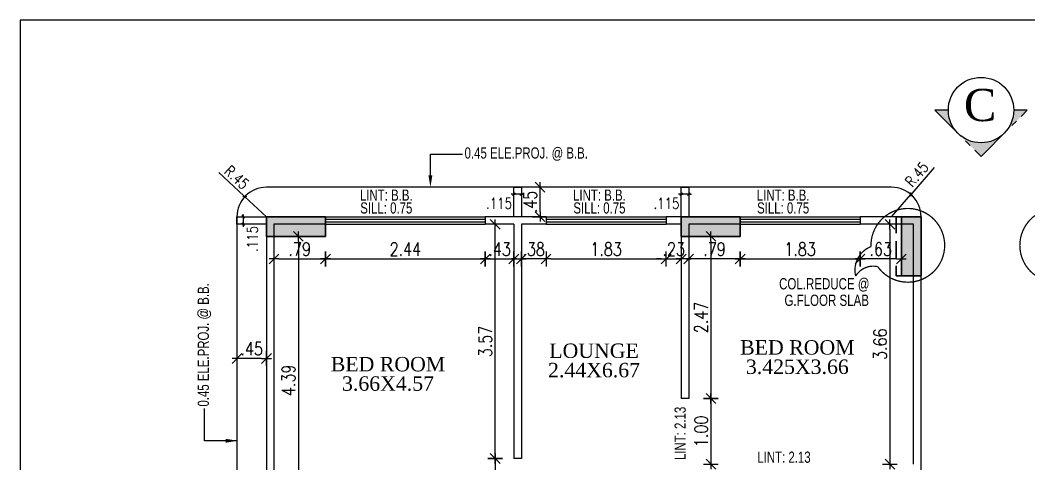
# Model space of a CAD drawing. Header units: inches. Extents: x 14331 to 14549, y 2557 to 2714.
# Drawn here: x 14455.51 to 14470.9, y 2607.17 to 2613.93 of the extents above; entities that cross this region are included whole.
import ezdxf
from ezdxf.enums import TextEntityAlignment as Align

# ---------------------------------------------------------------- set-up
doc = ezdxf.new("R2010")
doc.units = ezdxf.units.IN
doc.header["$LTSCALE"] = 0.25
doc.header["$MEASUREMENT"] = 0
doc.header["$PDMODE"] = 35
for name, pattern in [('CENTER2', [1.125, 0.75, -0.125, 0.125, -0.125]), ('DASHEDX2', [1.5, 1, -0.5]), ('HIDDEN', [0.375, 0.25, -0.125])]:
    doc.linetypes.add(name, pattern=pattern)
for name, color, linetype in [('dimension', 7, 'Continuous'), ('edge back', 34, 'Continuous'), ('edges', 1, 'Continuous'), ('proj-internal', 1, 'DASHEDX2'), ('SECLINE', 7, 'HIDDEN'), ('text-large', 7, 'Continuous'), ('wall', 7, 'Continuous'), ('walls', 7, 'Continuous'), ('windows', 96, 'Continuous'), ('WORK TEX', 6, 'Continuous'), ('WORKING DIM', 7, 'Continuous')]:
    doc.layers.add(name, color=color, linetype=linetype)
doc.layers.add('P-COL', color=7, linetype='Continuous', lineweight=30)
doc.layers.add('P-COLHAT', color=8, linetype='Continuous', lineweight=25)
doc.styles.add('ARIAL', font='TIMES_0.TTF')
doc.styles.add('ARL', font='swisscl_0.ttf')
doc.styles.add('romans', font='romans.shx', dxfattribs={"width": 0.8})
doc.dimstyles.new('121', dxfattribs={"dimscale": 0.1, "dimtxt": 1.65, "dimasz": 0.2, "dimexe": 0.03125, "dimexo": 0.25, "dimgap": 0.5, "dimtad": 1, "dimzin": 4, "dimdsep": 46, "dimtxsty": 'romans', "dimblk1": 'MINITICK', "dimblk2": 'MINITICK', "dimsah": 1, "dimcen": 1, "dimse1": 1, "dimse2": 1, "dimclrd": 252, "dimclre": 256, "dimclrt": 7, "dimadec": 3, "dimazin": 0, "dimtfac": 0.8, "dimtix": 1, "dimtmove": 2, "dimatfit": 3, "dimfxl": 0, "dimtolj": 1, "dimtzin": 3, "dimarcsym": 0})
doc.dimstyles.new('DFSGSG', dxfattribs={"dimtxt": 0.23, "dimasz": 0.18, "dimexe": 0.18, "dimexo": 0.0625, "dimgap": 0.09, "dimtad": 1, "dimzin": 0, "dimdsep": 46, "dimtxsty": 'ARIAL', "dimcen": 0.09, "dimse1": 1, "dimse2": 1, "dimaunit": 1, "dimadec": 0, "dimazin": 0, "dimtfac": 1, "dimtix": 1, "dimtofl": 0, "dimtmove": 0, "dimatfit": 3, "dimfxl": 0, "dimtolj": 1, "dimtzin": 0, "dimarcsym": 0})
doc.dimstyles.new('minitick-100', dxfattribs={"dimscale": 0.1, "dimtxt": 2, "dimasz": 0.75, "dimexe": 0.03125, "dimexo": 0.25, "dimgap": 0.5, "dimtad": 1, "dimzin": 4, "dimdsep": 46, "dimtxsty": 'romans', "dimblk1": 'MINITICK', "dimblk2": 'MINITICK', "dimsah": 1, "dimcen": 1, "dimse1": 1, "dimse2": 1, "dimclrd": 252, "dimclre": 256, "dimclrt": 256, "dimadec": 3, "dimazin": 0, "dimtfac": 0.8, "dimtix": 1, "dimtmove": 2, "dimatfit": 3, "dimfxl": 0, "dimtolj": 1, "dimtzin": 3, "dimarcsym": 0})

# ---------------------------------------------------------------- blocks, each defined once
blk = doc.blocks.new('BLC-A')
at = {"layer": 'P-COLHAT', "lineweight": 30}
for points in [[(-6.244, 21.913), (-6.244, 21.613), (-7.144, 21.613), (-7.144, 21.913)], [(0.083, 21.913), (0.083, 21.613), (-0.817, 21.613), (-0.817, 21.913)], [(2.541, 21.913), (2.841, 21.913), (2.841, 21.013), (2.541, 21.013)]]:
    blk.add_hatch(color=256, dxfattribs=at).paths.add_polyline_path(points)
at = {"layer": 'P-COL'}
for points in [[(-6.244, 21.913), (-6.244, 21.613), (-7.144, 21.613), (-7.144, 21.913)], [(0.083, 21.913), (0.083, 21.613), (-0.817, 21.613), (-0.817, 21.913)], [(2.541, 21.913), (2.841, 21.913), (2.841, 21.013), (2.541, 21.013)]]:
    blk.add_lwpolyline(points, close=True, dxfattribs=at)
blk = doc.blocks.new('MINITICK')
at = {"color": 7}
for p, q in [((1, 1), (-1, -1)), ((-1, 0), (1, 0)), ((0, -1.5), (0, 1.5))]:
    blk.add_line(p, q, dxfattribs=at)
blk = doc.blocks.new('*D396')
at = {"layer": 'Defpoints', "color": 0, "ltscale": 10, "transparency": 16777216}
for p in [(14460.17, 2610.821), (14459.385, 2610.592), (14460.17, 2610.292)]:
    blk.add_point(p, dxfattribs=at)
at = {"layer": 'dimension', "color": 252, "lineweight": -2, "ltscale": 10, "transparency": 16777216}
blk.add_line((14459.46, 2610.292), (14460.095, 2610.292), dxfattribs=at)
at = {"layer": 'dimension', "color": 252, "lineweight": -2, "ltscale": 10, "transparency": 16777216, "xscale": 0.07500000000000001, "yscale": 0.07500000000000001, "zscale": 0.07500000000000001, "rotation": 180}
blk.add_blockref('MINITICK', (14459.385, 2610.292), dxfattribs=at)
at = {"layer": 'dimension', "color": 252, "lineweight": -2, "ltscale": 10, "transparency": 16777216, "xscale": 0.07500000000000001, "yscale": 0.07500000000000001, "zscale": 0.07500000000000001}
blk.add_blockref('MINITICK', (14460.17, 2610.292), dxfattribs=at)
at = {"layer": 'dimension', "ltscale": 10, "transparency": 16777216, "insert": (14459.777, 2610.442), "char_height": 0.2, "attachment_point": 5, "style": 'romans'}
blk.add_mtext('\\A1;.79', dxfattribs=at)
blk = doc.blocks.new('*D397')
at = {"layer": 'Defpoints', "color": 0, "ltscale": 10, "transparency": 16777216}
for p in [(14460.17, 2610.821), (14462.608, 2610.821), (14462.608, 2610.292)]:
    blk.add_point(p, dxfattribs=at)
at = {"layer": 'dimension', "color": 252, "lineweight": -2, "ltscale": 10, "transparency": 16777216}
blk.add_line((14460.245, 2610.292), (14462.533, 2610.292), dxfattribs=at)
at = {"layer": 'dimension', "color": 252, "lineweight": -2, "ltscale": 10, "transparency": 16777216, "xscale": 0.07500000000000001, "yscale": 0.07500000000000001, "zscale": 0.07500000000000001, "rotation": 180}
blk.add_blockref('MINITICK', (14460.17, 2610.292), dxfattribs=at)
at = {"layer": 'dimension', "color": 252, "lineweight": -2, "ltscale": 10, "transparency": 16777216, "xscale": 0.07500000000000001, "yscale": 0.07500000000000001, "zscale": 0.07500000000000001}
blk.add_blockref('MINITICK', (14462.608, 2610.292), dxfattribs=at)
at = {"layer": 'dimension', "ltscale": 10, "transparency": 16777216, "insert": (14461.389, 2610.442), "char_height": 0.2, "attachment_point": 5, "style": 'romans'}
blk.add_mtext('\\A1;2.44', dxfattribs=at)
blk = doc.blocks.new('*D398')
at = {"layer": 'Defpoints', "color": 0, "ltscale": 10, "transparency": 16777216}
for p in [(14462.608, 2610.821), (14463.043, 2610.821), (14463.043, 2610.292)]:
    blk.add_point(p, dxfattribs=at)
at = {"layer": 'dimension', "color": 252, "lineweight": -2, "ltscale": 10, "transparency": 16777216}
blk.add_line((14462.683, 2610.292), (14462.968, 2610.292), dxfattribs=at)
at = {"layer": 'dimension', "color": 252, "lineweight": -2, "ltscale": 10, "transparency": 16777216, "xscale": 0.07500000000000001, "yscale": 0.07500000000000001, "zscale": 0.07500000000000001, "rotation": 180}
blk.add_blockref('MINITICK', (14462.608, 2610.292), dxfattribs=at)
at = {"layer": 'dimension', "color": 252, "lineweight": -2, "ltscale": 10, "transparency": 16777216, "xscale": 0.07500000000000001, "yscale": 0.07500000000000001, "zscale": 0.07500000000000001}
blk.add_blockref('MINITICK', (14463.043, 2610.292), dxfattribs=at)
at = {"layer": 'dimension', "ltscale": 10, "transparency": 16777216, "insert": (14462.826, 2610.442), "char_height": 0.2, "attachment_point": 5, "style": 'romans'}
blk.add_mtext('\\A1;.43', dxfattribs=at)
blk = doc.blocks.new('*D399')
at = {"layer": 'Defpoints', "color": 0, "ltscale": 10, "transparency": 16777216}
for p in [(14459.385, 2610.636), (14459.658, 2606.248), (14459.757, 2606.248)]:
    blk.add_point(p, dxfattribs=at)
at = {"layer": 'dimension', "color": 252, "lineweight": -2, "ltscale": 10, "transparency": 16777216}
blk.add_line((14459.757, 2610.561), (14459.757, 2606.323), dxfattribs=at)
at = {"layer": 'dimension', "color": 252, "lineweight": -2, "ltscale": 10, "transparency": 16777216, "xscale": 0.07500000000000001, "yscale": 0.07500000000000001, "zscale": 0.07500000000000001}
for p, rotation in [((14459.757, 2610.636), 90), ((14459.757, 2606.248), 270)]:
    blk.add_blockref('MINITICK', p, dxfattribs=dict(at, rotation=rotation))
at = {"layer": 'dimension', "ltscale": 10, "transparency": 16777216, "insert": (14459.607, 2608.442), "char_height": 0.2, "attachment_point": 5, "rotation": 90, "style": 'romans'}
blk.add_mtext('\\A1;4.39', dxfattribs=at)
blk = doc.blocks.new('*D400')
at = {"layer": 'Defpoints', "color": 0, "ltscale": 10, "transparency": 16777216}
for p in [(14462.759, 2610.821), (14463.043, 2610.821), (14463.043, 2607.249)]:
    blk.add_point(p, dxfattribs=at)
at = {"layer": 'dimension', "color": 252, "lineweight": -2, "ltscale": 10, "transparency": 16777216}
blk.add_line((14462.759, 2607.324), (14462.759, 2610.746), dxfattribs=at)
at = {"layer": 'dimension', "color": 252, "lineweight": -2, "ltscale": 10, "transparency": 16777216, "xscale": 0.07500000000000001, "yscale": 0.07500000000000001, "zscale": 0.07500000000000001}
for p, rotation in [((14462.759, 2610.821), 90), ((14462.759, 2607.249), 270)]:
    blk.add_blockref('MINITICK', p, dxfattribs=dict(at, rotation=rotation))
at = {"layer": 'dimension', "ltscale": 10, "transparency": 16777216, "insert": (14462.609, 2609.035), "char_height": 0.2, "attachment_point": 5, "rotation": 90, "style": 'romans'}
blk.add_mtext('\\A1;3.57', dxfattribs=at)
blk = doc.blocks.new('*D401')
at = {"layer": 'Defpoints', "color": 0, "ltscale": 10, "transparency": 16777216}
for p in [(14463.043, 2607.249), (14462.759, 2606.248), (14463.043, 2606.248)]:
    blk.add_point(p, dxfattribs=at)
at = {"layer": 'dimension', "color": 252, "lineweight": -2, "ltscale": 10, "transparency": 16777216}
blk.add_line((14462.759, 2607.174), (14462.759, 2606.323), dxfattribs=at)
at = {"layer": 'dimension', "color": 252, "lineweight": -2, "ltscale": 10, "transparency": 16777216, "xscale": 0.07500000000000001, "yscale": 0.07500000000000001, "zscale": 0.07500000000000001}
for p, rotation in [((14462.759, 2607.249), 90), ((14462.759, 2606.248), 270)]:
    blk.add_blockref('MINITICK', p, dxfattribs=dict(at, rotation=rotation))
at = {"layer": 'dimension', "ltscale": 10, "transparency": 16777216, "insert": (14462.609, 2606.749), "char_height": 0.2, "attachment_point": 5, "rotation": 90, "style": 'romans'}
blk.add_mtext('\\A1;1.00', dxfattribs=at)
blk = doc.blocks.new('*D422')
at = {"layer": 'Defpoints', "color": 0, "ltscale": 10, "transparency": 16777216}
for p in [(14463.158, 2610.821), (14463.535, 2610.821), (14463.158, 2610.292)]:
    blk.add_point(p, dxfattribs=at)
at = {"layer": 'dimension', "color": 252, "lineweight": -2, "ltscale": 10, "transparency": 16777216}
for p, q in [((14463.083, 2610.292), (14463.008, 2610.292)), ((14463.535, 2610.292), (14463.158, 2610.292)), ((14463.61, 2610.292), (14463.685, 2610.292))]:
    blk.add_line(p, q, dxfattribs=at)
at = {"layer": 'dimension', "color": 252, "lineweight": -2, "ltscale": 10, "transparency": 16777216, "xscale": 0.07500000000000001, "yscale": 0.07500000000000001, "zscale": 0.07500000000000001}
blk.add_blockref('MINITICK', (14463.158, 2610.292), dxfattribs=at)
at = {"layer": 'dimension', "color": 252, "lineweight": -2, "ltscale": 10, "transparency": 16777216, "xscale": 0.07500000000000001, "yscale": 0.07500000000000001, "zscale": 0.07500000000000001, "rotation": 180}
blk.add_blockref('MINITICK', (14463.535, 2610.292), dxfattribs=at)
at = {"layer": 'dimension', "ltscale": 10, "transparency": 16777216, "insert": (14463.346, 2610.442), "char_height": 0.2, "attachment_point": 5, "style": 'romans'}
blk.add_mtext('\\A1;.38', dxfattribs=at)
blk = doc.blocks.new('*D423')
at = {"layer": 'Defpoints', "color": 0, "ltscale": 10, "transparency": 16777216}
for p in [(14463.535, 2610.86), (14465.367, 2610.86), (14465.367, 2610.292)]:
    blk.add_point(p, dxfattribs=at)
at = {"layer": 'dimension', "color": 252, "lineweight": -2, "ltscale": 10, "transparency": 16777216}
blk.add_line((14463.61, 2610.292), (14465.292, 2610.292), dxfattribs=at)
at = {"layer": 'dimension', "color": 252, "lineweight": -2, "ltscale": 10, "transparency": 16777216, "xscale": 0.07500000000000001, "yscale": 0.07500000000000001, "zscale": 0.07500000000000001, "rotation": 180}
blk.add_blockref('MINITICK', (14463.535, 2610.292), dxfattribs=at)
at = {"layer": 'dimension', "color": 252, "lineweight": -2, "ltscale": 10, "transparency": 16777216, "xscale": 0.07500000000000001, "yscale": 0.07500000000000001, "zscale": 0.07500000000000001}
blk.add_blockref('MINITICK', (14465.367, 2610.292), dxfattribs=at)
at = {"layer": 'dimension', "ltscale": 10, "transparency": 16777216, "insert": (14464.451, 2610.442), "char_height": 0.2, "attachment_point": 5, "style": 'romans'}
blk.add_mtext('\\A1;1.83', dxfattribs=at)
blk = doc.blocks.new('*D424')
at = {"layer": 'Defpoints', "color": 0, "ltscale": 10, "transparency": 16777216}
for p in [(14465.367, 2610.821), (14465.597, 2610.821), (14465.597, 2610.292)]:
    blk.add_point(p, dxfattribs=at)
at = {"layer": 'dimension', "color": 252, "lineweight": -2, "ltscale": 10, "transparency": 16777216}
for p, q in [((14465.292, 2610.292), (14465.217, 2610.292)), ((14465.367, 2610.292), (14465.597, 2610.292)), ((14465.672, 2610.292), (14465.747, 2610.292))]:
    blk.add_line(p, q, dxfattribs=at)
at = {"layer": 'dimension', "color": 252, "lineweight": -2, "ltscale": 10, "transparency": 16777216, "xscale": 0.07500000000000001, "yscale": 0.07500000000000001, "zscale": 0.07500000000000001}
blk.add_blockref('MINITICK', (14465.367, 2610.292), dxfattribs=at)
at = {"layer": 'dimension', "color": 252, "lineweight": -2, "ltscale": 10, "transparency": 16777216, "xscale": 0.07500000000000001, "yscale": 0.07500000000000001, "zscale": 0.07500000000000001, "rotation": 180}
blk.add_blockref('MINITICK', (14465.597, 2610.292), dxfattribs=at)
at = {"layer": 'dimension', "ltscale": 10, "transparency": 16777216, "insert": (14465.482, 2610.442), "char_height": 0.2, "attachment_point": 5, "style": 'romans'}
blk.add_mtext('\\A1;.23', dxfattribs=at)
blk = doc.blocks.new('*D450')
at = {"layer": 'Defpoints', "color": 0, "ltscale": 10, "transparency": 16777216}
for p in [(14465.711, 2610.636), (14466.497, 2610.636), (14465.711, 2610.292)]:
    blk.add_point(p, dxfattribs=at)
at = {"layer": 'dimension', "color": 252, "lineweight": -2, "ltscale": 10, "transparency": 16777216}
blk.add_line((14466.422, 2610.292), (14465.786, 2610.292), dxfattribs=at)
at = {"layer": 'dimension', "color": 252, "lineweight": -2, "ltscale": 10, "transparency": 16777216, "xscale": 0.07500000000000001, "yscale": 0.07500000000000001, "zscale": 0.07500000000000001, "rotation": 180}
blk.add_blockref('MINITICK', (14465.711, 2610.292), dxfattribs=at)
at = {"layer": 'dimension', "color": 252, "lineweight": -2, "ltscale": 10, "transparency": 16777216, "xscale": 0.07500000000000001, "yscale": 0.07500000000000001, "zscale": 0.07500000000000001}
blk.add_blockref('MINITICK', (14466.497, 2610.292), dxfattribs=at)
at = {"layer": 'dimension', "ltscale": 10, "transparency": 16777216, "insert": (14466.104, 2610.442), "char_height": 0.2, "attachment_point": 5, "style": 'romans'}
blk.add_mtext('\\A1;.79', dxfattribs=at)
blk = doc.blocks.new('*D451')
at = {"layer": 'Defpoints', "color": 0, "ltscale": 10, "transparency": 16777216}
for p in [(14466.497, 2610.821), (14468.324, 2610.821), (14468.324, 2610.292)]:
    blk.add_point(p, dxfattribs=at)
at = {"layer": 'dimension', "color": 252, "lineweight": -2, "ltscale": 10, "transparency": 16777216}
blk.add_line((14466.572, 2610.292), (14468.249, 2610.292), dxfattribs=at)
at = {"layer": 'dimension', "color": 252, "lineweight": -2, "ltscale": 10, "transparency": 16777216, "xscale": 0.07500000000000001, "yscale": 0.07500000000000001, "zscale": 0.07500000000000001, "rotation": 180}
blk.add_blockref('MINITICK', (14466.497, 2610.292), dxfattribs=at)
at = {"layer": 'dimension', "color": 252, "lineweight": -2, "ltscale": 10, "transparency": 16777216, "xscale": 0.07500000000000001, "yscale": 0.07500000000000001, "zscale": 0.07500000000000001}
blk.add_blockref('MINITICK', (14468.324, 2610.292), dxfattribs=at)
at = {"layer": 'dimension', "ltscale": 10, "transparency": 16777216, "insert": (14467.41, 2610.442), "char_height": 0.2, "attachment_point": 5, "style": 'romans'}
blk.add_mtext('\\A1;1.83', dxfattribs=at)
blk = doc.blocks.new('*D452')
at = {"layer": 'Defpoints', "color": 0, "ltscale": 10, "transparency": 16777216}
for p in [(14468.324, 2610.821), (14468.955, 2610.821), (14468.324, 2610.292)]:
    blk.add_point(p, dxfattribs=at)
at = {"layer": 'dimension', "color": 252, "lineweight": -2, "ltscale": 10, "transparency": 16777216}
blk.add_line((14468.88, 2610.292), (14468.399, 2610.292), dxfattribs=at)
at = {"layer": 'dimension', "color": 252, "lineweight": -2, "ltscale": 10, "transparency": 16777216, "xscale": 0.07500000000000001, "yscale": 0.07500000000000001, "zscale": 0.07500000000000001, "rotation": 180}
blk.add_blockref('MINITICK', (14468.324, 2610.292), dxfattribs=at)
at = {"layer": 'dimension', "color": 252, "lineweight": -2, "ltscale": 10, "transparency": 16777216, "xscale": 0.07500000000000001, "yscale": 0.07500000000000001, "zscale": 0.07500000000000001}
blk.add_blockref('MINITICK', (14468.955, 2610.292), dxfattribs=at)
at = {"layer": 'dimension', "ltscale": 10, "transparency": 16777216, "insert": (14468.64, 2610.442), "char_height": 0.2, "attachment_point": 5, "style": 'romans'}
blk.add_mtext('\\A1;.63', dxfattribs=at)
blk = doc.blocks.new('*D453')
at = {"layer": 'Defpoints', "color": 0, "ltscale": 10, "transparency": 16777216}
for p in [(14465.711, 2610.636), (14465.711, 2608.164), (14466.05, 2608.164)]:
    blk.add_point(p, dxfattribs=at)
at = {"layer": 'dimension', "color": 252, "lineweight": -2, "ltscale": 10, "transparency": 16777216}
blk.add_line((14466.05, 2610.561), (14466.05, 2608.239), dxfattribs=at)
at = {"layer": 'dimension', "color": 252, "lineweight": -2, "ltscale": 10, "transparency": 16777216, "xscale": 0.07500000000000001, "yscale": 0.07500000000000001, "zscale": 0.07500000000000001}
for p, rotation in [((14466.05, 2610.636), 90), ((14466.05, 2608.164), 270)]:
    blk.add_blockref('MINITICK', p, dxfattribs=dict(at, rotation=rotation))
at = {"layer": 'dimension', "ltscale": 10, "transparency": 16777216, "insert": (14465.9, 2609.4), "char_height": 0.2, "attachment_point": 5, "rotation": 90, "style": 'romans'}
blk.add_mtext('\\A1;2.47', dxfattribs=at)
blk = doc.blocks.new('*D454')
at = {"layer": 'Defpoints', "color": 0, "ltscale": 10, "transparency": 16777216}
for p in [(14465.711, 2608.164), (14465.711, 2607.163), (14466.05, 2607.163)]:
    blk.add_point(p, dxfattribs=at)
at = {"layer": 'dimension', "color": 252, "lineweight": -2, "ltscale": 10, "transparency": 16777216}
blk.add_line((14466.05, 2608.089), (14466.05, 2607.238), dxfattribs=at)
at = {"layer": 'dimension', "color": 252, "lineweight": -2, "ltscale": 10, "transparency": 16777216, "xscale": 0.07500000000000001, "yscale": 0.07500000000000001, "zscale": 0.07500000000000001}
for p, rotation in [((14466.05, 2608.164), 90), ((14466.05, 2607.163), 270)]:
    blk.add_blockref('MINITICK', p, dxfattribs=dict(at, rotation=rotation))
at = {"layer": 'dimension', "ltscale": 10, "transparency": 16777216, "insert": (14465.9, 2607.663), "char_height": 0.2, "attachment_point": 5, "rotation": 90, "style": 'romans'}
blk.add_mtext('\\A1;1.00', dxfattribs=at)
blk = doc.blocks.new('*D455')
at = {"layer": 'Defpoints', "color": 0, "ltscale": 10, "transparency": 16777216}
for p in [(14468.733, 2610.821), (14468.733, 2607.163), (14468.78, 2607.163)]:
    blk.add_point(p, dxfattribs=at)
at = {"layer": 'dimension', "color": 252, "lineweight": -2, "ltscale": 10, "transparency": 16777216}
blk.add_line((14468.78, 2610.746), (14468.78, 2607.238), dxfattribs=at)
at = {"layer": 'dimension', "color": 252, "lineweight": -2, "ltscale": 10, "transparency": 16777216, "xscale": 0.07500000000000001, "yscale": 0.07500000000000001, "zscale": 0.07500000000000001}
for p, rotation in [((14468.78, 2610.821), 90), ((14468.78, 2607.163), 270)]:
    blk.add_blockref('MINITICK', p, dxfattribs=dict(at, rotation=rotation))
at = {"layer": 'dimension', "ltscale": 10, "transparency": 16777216, "insert": (14468.63, 2608.992), "char_height": 0.2, "attachment_point": 5, "rotation": 90, "style": 'romans'}
blk.add_mtext('\\A1;3.66', dxfattribs=at)
blk = doc.blocks.new('*D652')
at = {"layer": 'Defpoints', "color": 0, "ltscale": 10, "transparency": 16777216}
for p in [(14458.82, 2608.774), (14458.82, 2608.236), (14459.27, 2608.236)]:
    blk.add_point(p, dxfattribs=at)
at = {"layer": 'dimension', "color": 252, "lineweight": -2, "ltscale": 10, "transparency": 16777216}
blk.add_line((14459.195, 2608.774), (14458.895, 2608.774), dxfattribs=at)
at = {"layer": 'dimension', "color": 252, "lineweight": -2, "ltscale": 10, "transparency": 16777216, "xscale": 0.07500000000000001, "yscale": 0.07500000000000001, "zscale": 0.07500000000000001, "rotation": 180}
blk.add_blockref('MINITICK', (14458.82, 2608.774), dxfattribs=at)
at = {"layer": 'dimension', "color": 252, "lineweight": -2, "ltscale": 10, "transparency": 16777216, "xscale": 0.07500000000000001, "yscale": 0.07500000000000001, "zscale": 0.07500000000000001}
blk.add_blockref('MINITICK', (14459.27, 2608.774), dxfattribs=at)
at = {"layer": 'dimension', "ltscale": 10, "transparency": 16777216, "insert": (14459.045, 2608.924), "char_height": 0.2, "attachment_point": 5, "style": 'romans'}
blk.add_mtext('\\A1;.45', dxfattribs=at)
blk = doc.blocks.new('*D653')
at = {"layer": 'Defpoints', "color": 0, "ltscale": 10, "transparency": 16777216}
for p in [(14463.158, 2611.386), (14463.443, 2611.386), (14463.158, 2610.936)]:
    blk.add_point(p, dxfattribs=at)
at = {"layer": 'dimension', "color": 252, "lineweight": -2, "ltscale": 10, "transparency": 16777216}
blk.add_line((14463.443, 2611.011), (14463.443, 2611.311), dxfattribs=at)
at = {"layer": 'dimension', "color": 252, "lineweight": -2, "ltscale": 10, "transparency": 16777216, "xscale": 0.07500000000000001, "yscale": 0.07500000000000001, "zscale": 0.07500000000000001}
for p, rotation in [((14463.443, 2611.386), 90), ((14463.443, 2610.936), 270)]:
    blk.add_blockref('MINITICK', p, dxfattribs=dict(at, rotation=rotation))
at = {"layer": 'dimension', "ltscale": 10, "transparency": 16777216, "insert": (14463.293, 2611.161), "char_height": 0.2, "attachment_point": 5, "rotation": 90, "style": 'romans'}
blk.add_mtext('\\A1;.45', dxfattribs=at)
blk = doc.blocks.new('*D380')
at = {"layer": 'Defpoints', "color": 0, "transparency": 16777216}
for p in [(14458.893, 2610.936), (14458.893, 2610.821), (14458.916, 2610.821)]:
    blk.add_point(p, dxfattribs=at)
at = {"layer": 'WORKING DIM', "color": 252, "lineweight": -2, "transparency": 16777216}
for p, q in [((14458.916, 2610.956), (14458.916, 2610.976)), ((14458.916, 2610.936), (14458.916, 2610.821)), ((14458.916, 2610.801), (14458.916, 2610.781))]:
    blk.add_line(p, q, dxfattribs=at)
at = {"layer": 'WORKING DIM', "color": 252, "lineweight": -2, "transparency": 16777216, "xscale": 0.02, "yscale": 0.02, "zscale": 0.02}
for p, rotation in [((14458.916, 2610.936), 270), ((14458.916, 2610.821), 90)]:
    blk.add_blockref('MINITICK', p, dxfattribs=dict(at, rotation=rotation))
at = {"layer": 'WORKING DIM', "color": 7, "transparency": 16777216, "insert": (14459.056, 2610.596), "char_height": 0.165, "attachment_point": 5, "rotation": 90, "style": 'romans'}
blk.add_mtext('\\A1;.115', dxfattribs=at)
blk = doc.blocks.new('*D381')
at = {"layer": 'Defpoints', "color": 0, "transparency": 16777216}
for p in [(14463.043, 2611.304), (14463.043, 2611.28), (14463.158, 2611.304)]:
    blk.add_point(p, dxfattribs=at)
at = {"layer": 'WORKING DIM', "color": 252, "lineweight": -2, "transparency": 16777216}
for p, q in [((14463.023, 2611.28), (14463.003, 2611.28)), ((14463.158, 2611.28), (14463.043, 2611.28)), ((14463.178, 2611.28), (14463.198, 2611.28))]:
    blk.add_line(p, q, dxfattribs=at)
at = {"layer": 'WORKING DIM', "color": 252, "lineweight": -2, "transparency": 16777216, "xscale": 0.02, "yscale": 0.02, "zscale": 0.02}
blk.add_blockref('MINITICK', (14463.043, 2611.28), dxfattribs=at)
at = {"layer": 'WORKING DIM', "color": 252, "lineweight": -2, "transparency": 16777216, "xscale": 0.02, "yscale": 0.02, "zscale": 0.02, "rotation": 180}
blk.add_blockref('MINITICK', (14463.158, 2611.28), dxfattribs=at)
at = {"layer": 'WORKING DIM', "color": 7, "transparency": 16777216, "insert": (14462.818, 2611.14), "char_height": 0.165, "attachment_point": 5, "style": 'romans'}
blk.add_mtext('\\A1;.115', dxfattribs=at)
blk = doc.blocks.new('*D382')
at = {"layer": 'Defpoints', "color": 0, "transparency": 16777216}
for p in [(14465.597, 2611.304), (14465.597, 2611.28), (14465.711, 2611.304)]:
    blk.add_point(p, dxfattribs=at)
at = {"layer": 'WORKING DIM', "color": 252, "lineweight": -2, "transparency": 16777216}
for p, q in [((14465.577, 2611.28), (14465.557, 2611.28)), ((14465.711, 2611.28), (14465.597, 2611.28)), ((14465.731, 2611.28), (14465.751, 2611.28))]:
    blk.add_line(p, q, dxfattribs=at)
at = {"layer": 'WORKING DIM', "color": 252, "lineweight": -2, "transparency": 16777216, "xscale": 0.02, "yscale": 0.02, "zscale": 0.02}
blk.add_blockref('MINITICK', (14465.597, 2611.28), dxfattribs=at)
at = {"layer": 'WORKING DIM', "color": 252, "lineweight": -2, "transparency": 16777216, "xscale": 0.02, "yscale": 0.02, "zscale": 0.02, "rotation": 180}
blk.add_blockref('MINITICK', (14465.711, 2611.28), dxfattribs=at)
at = {"layer": 'WORKING DIM', "color": 7, "transparency": 16777216, "insert": (14465.372, 2611.14), "char_height": 0.165, "attachment_point": 5, "style": 'romans'}
blk.add_mtext('\\A1;.115', dxfattribs=at)
blk = doc.blocks.new('*D391')
at = {"layer": 'Defpoints', "color": 0, "transparency": 16777216}
for p in [(14458.94, 2611.241), (14459.27, 2610.936)]:
    blk.add_point(p, dxfattribs=at)
at = {"layer": 'WORKING DIM', "color": 252, "lineweight": -2, "transparency": 16777216}
for p, q in [((14458.542, 2611.61), (14458.925, 2611.255)), ((14459.27, 2610.936), (14458.94, 2611.241))]:
    blk.add_line(p, q, dxfattribs=at)
at = {"layer": 'WORKING DIM', "color": 252, "lineweight": -2, "transparency": 16777216, "xscale": 0.02, "yscale": 0.02, "zscale": 0.02, "rotation": 317.2282276295621}
blk.add_blockref('MINITICK', (14458.94, 2611.241), dxfattribs=at)
at = {"layer": 'WORKING DIM', "color": 7, "transparency": 16777216, "insert": (14458.816, 2611.536), "char_height": 0.165, "attachment_point": 5, "rotation": 317.2282, "style": 'romans'}
blk.add_mtext('\\A1;R.45', dxfattribs=at)
blk = doc.blocks.new('*D392')
at = {"layer": 'Defpoints', "color": 0, "transparency": 16777216}
for p in [(14469.1, 2611.276), (14468.805, 2610.936)]:
    blk.add_point(p, dxfattribs=at)
at = {"layer": 'WORKING DIM', "color": 252, "lineweight": -2, "transparency": 16777216}
for p, q in [((14469.455, 2611.685), (14469.113, 2611.291)), ((14468.805, 2610.936), (14469.1, 2611.276))]:
    blk.add_line(p, q, dxfattribs=at)
at = {"layer": 'WORKING DIM', "color": 252, "lineweight": -2, "transparency": 16777216, "xscale": 0.02, "yscale": 0.02, "zscale": 0.02, "rotation": 229.0755117028225}
blk.add_blockref('MINITICK', (14469.1, 2611.276), dxfattribs=at)
at = {"layer": 'WORKING DIM', "color": 7, "transparency": 16777216, "insert": (14469.19, 2611.583), "char_height": 0.165, "attachment_point": 5, "rotation": 49.0755, "style": 'romans'}
blk.add_mtext('\\A1;R.45', dxfattribs=at)

msp = doc.modelspace()

# ---------------------------------------------------------------- hatches: boundary and pattern name
at = {"layer": 'SECLINE'}
h = msp.add_hatch(color=254, dxfattribs=at)
h.paths.add_polyline_path([(14469.464, 2612.562), (14469.817, 2612.209, -0.198912), (14469.671, 2612.562)])
h.paths.add_polyline_path([(14469.817, 2612.209), (14470.17, 2611.856), (14470.522, 2612.209, -0.198912), (14470.17, 2612.063, -0.198912)])
h.paths.add_polyline_path([(14470.669, 2612.562, -0.198912), (14470.522, 2612.209), (14470.875, 2612.562)])

# ---------------------------------------------------------------- linework, layer by layer
at = {"layer": 'edge back', "color": 3, "const_width": 0.0195}
for points in [[(14468.594, 2610.175, 0.321855), (14468.257, 2610.031, -0.372837), (14468.491, 2610.481, -6.819595)], [(14471.745, 2610.126, -0.321855), (14472.064, 2609.946, 0.372837), (14471.881, 2610.419, 6.819595)]]:
    msp.add_lwpolyline(points, format="xyb", close=True, dxfattribs=at)
at = {"layer": 'edges', "ltscale": 0.4}
msp.add_lwpolyline([(14469.255, 2610.936, 0.414214), (14468.805, 2611.386), (14459.27, 2611.386, 0.414214), (14458.82, 2610.936), (14458.82, 2597.056, 0.414214), (14459.27, 2596.606)], format="xyb", dxfattribs=at)
for points in [[(14463.043, 2610.936), (14463.043, 2611.386), (14463.158, 2611.386), (14463.158, 2610.936)], [(14465.597, 2610.936), (14465.597, 2611.386), (14465.711, 2611.386), (14465.711, 2610.936)], [(14459.27, 2610.821), (14458.82, 2610.821), (14458.82, 2610.936), (14459.27, 2610.936)]]:
    msp.add_lwpolyline(points, dxfattribs=at)
at = {"layer": 'proj-internal', "color": 5, "lineweight": 30}
msp.add_lwpolyline([(14468.955, 2610.936), (14468.875, 2610.936), (14468.875, 2610.036), (14469.141, 2610.036)], dxfattribs=at)
at = {"layer": 'SECLINE', "linetype": 'CENTER2', "ltscale": 3}
msp.add_lwpolyline([(14469.671, 2612.562), (14469.464, 2612.562), (14470.17, 2611.856), (14470.875, 2612.562), (14470.669, 2612.562)], dxfattribs=at)
at = {"layer": 'SECLINE', "linetype": 'Continuous', "ltscale": 3}
msp.add_circle((14470.17, 2612.562), 0.499, dxfattribs=at)
at = {"layer": 'wall'}
msp.add_line((14469.255, 2610.936), (14469.255, 2610.936), dxfattribs=at)
msp.add_lwpolyline([(14485.213, 2613.933), (14455.513, 2613.933), (14455.513, 2571.933), (14485.213, 2571.933)], close=True, dxfattribs=at)
msp.add_lwpolyline([(14461.771, 2611.566), (14461.771, 2611.888), (14462.262, 2611.888)], dxfattribs=at)
msp.add_solid([(14461.801, 2611.566), (14461.771, 2611.386), (14461.741, 2611.566)], dxfattribs=at)
at = {"layer": 'walls', "linetype": 'Continuous'}
for p, q in [((14460.17, 2610.936), (14459.27, 2610.936)), ((14459.27, 2610.936), (14459.27, 2605.905)), ((14460.17, 2610.936), (14460.17, 2610.821)), ((14463.535, 2610.936), (14462.608, 2610.936)), ((14462.608, 2610.936), (14462.608, 2610.821)), ((14463.535, 2610.936), (14463.535, 2610.821)), ((14466.497, 2610.936), (14465.367, 2610.936)), ((14465.367, 2610.936), (14465.367, 2610.821)), ((14466.497, 2610.936), (14466.497, 2610.821)), ((14469.255, 2610.936), (14468.324, 2610.936)), ((14468.324, 2610.936), (14468.324, 2610.821)), ((14469.255, 2607.049), (14469.255, 2610.936)), ((14460.17, 2610.821), (14459.385, 2610.821)), ((14459.385, 2610.821), (14459.385, 2606.248)), ((14463.043, 2610.821), (14462.608, 2610.821)), ((14463.043, 2610.821), (14463.043, 2607.249)), ((14463.535, 2610.821), (14463.158, 2610.821)), ((14463.158, 2610.821), (14463.158, 2607.249)), ((14465.597, 2610.821), (14465.367, 2610.821)), ((14465.597, 2610.821), (14465.597, 2608.164)), ((14466.497, 2610.821), (14465.711, 2610.821)), ((14465.711, 2610.821), (14465.711, 2608.164)), ((14469.141, 2610.821), (14468.324, 2610.821)), ((14469.141, 2607.163), (14469.141, 2610.821)), ((14465.711, 2608.164), (14465.597, 2608.164)), ((14463.158, 2607.249), (14463.043, 2607.249))]:
    msp.add_line(p, q, dxfattribs=at)
at = {"layer": 'windows', "linetype": 'Continuous'}
for p, q in [((14460.17, 2610.936), (14462.608, 2610.936)), ((14463.535, 2610.936), (14465.367, 2610.936)), ((14466.497, 2610.936), (14468.324, 2610.936)), ((14460.17, 2610.898), (14462.608, 2610.898)), ((14460.17, 2610.86), (14462.608, 2610.86)), ((14460.17, 2610.821), (14462.608, 2610.821)), ((14463.535, 2610.898), (14465.367, 2610.898)), ((14463.535, 2610.86), (14465.367, 2610.86)), ((14463.535, 2610.821), (14465.367, 2610.821)), ((14466.497, 2610.898), (14468.324, 2610.898)), ((14466.497, 2610.86), (14468.324, 2610.86)), ((14466.497, 2610.821), (14468.324, 2610.821))]:
    msp.add_line(p, q, dxfattribs=at)

# ---------------------------------------------------------------- block references
at = {"layer": 'P-COLHAT'}
msp.add_blockref('BLC-A', (14466.414, 2589.023), dxfattribs=at)

# ---------------------------------------------------------------- texts
at = {"layer": 'SECLINE', "color": 7, "style": 'ARIAL'}
msp.add_text('C', height=0.49, rotation=0.0009, dxfattribs=at).set_placement((14469.909, 2612.395))
at = {"layer": 'text-large', "style": 'ARIAL'}
for s, p in [('LOUNGE', (14464.267, 2608.893)), ('BED ROOM', (14467.368, 2608.944)), ('BED ROOM', (14461.124, 2608.688)), ('3.425X3.66', (14467.368, 2608.649)), ('2.44X6.67', (14464.267, 2608.598)), ('3.66X4.57', (14461.124, 2608.393))]:
    msp.add_text(s, height=0.22, dxfattribs=at).set_placement(p, align=Align.MIDDLE_CENTER)
at = {"layer": 'WORK TEX', "style": 'ARL'}
for s, height, p in [('0.45 ELE.PROJ. @ B.B.', 0.17, (14463.233, 2611.908)), ('LINT: B.B.', 0.17, (14461.098, 2611.266)), ('LINT: B.B.', 0.17, (14464.349, 2611.266)), ('LINT: B.B.', 0.17, (14467.151, 2611.266)), ('SILL: 0.75', 0.17, (14461.098, 2611.07)), ('SILL: 0.75', 0.17, (14464.349, 2611.07)), ('SILL: 0.75', 0.17, (14467.151, 2611.07)), ('COL.REDUCE @', 0.17141, (14467.779, 2609.914)), ('G.FLOOR SLAB', 0.17141, (14467.816, 2609.662)), ('LINT: 2.13', 0.17, (14467.164, 2607.27))]:
    msp.add_text(s, height=height, dxfattribs=at).set_placement(p, align=Align.MIDDLE_CENTER)
for s, p in [('0.45 ELE.PROJ. @ B.B.', (14458.307, 2608.982)), ('LINT: 2.13', (14465.58, 2607.632))]:
    msp.add_text(s, height=0.17, rotation=90, dxfattribs=at).set_placement(p, align=Align.MIDDLE_CENTER)

# ---------------------------------------------------------------- dimensions: what is measured, and where the dimension line sits
at = {"layer": 'dimension', "ltscale": 10}
for base, p1, p2, picture, middle in [((14463.443, 2611.386), (14463.158, 2610.936), (14463.158, 2611.386), '*D653', (14463.293, 2611.161)), ((14462.759, 2610.821), (14463.043, 2607.249), (14463.043, 2610.821), '*D400', (14462.609, 2609.035)), ((14468.78, 2607.163), (14468.733, 2610.821), (14468.733, 2607.163), '*D455', (14468.63, 2608.992)), ((14459.757, 2606.248), (14459.385, 2610.636), (14459.658, 2606.248), '*D399', (14459.607, 2608.442)), ((14466.05, 2608.164), (14465.711, 2610.636), (14465.711, 2608.164), '*D453', (14465.9, 2609.4)), ((14466.05, 2607.163), (14465.711, 2608.164), (14465.711, 2607.163), '*D454', (14465.9, 2607.663)), ((14462.759, 2606.248), (14463.043, 2607.249), (14463.043, 2606.248), '*D401', (14462.609, 2606.749))]:
    dim = msp.add_linear_dim(base=base, p1=p1, p2=p2, angle=90, dimstyle='minitick-100', dxfattribs=at)
    dim.commit()
    dim.dimension.update_dxf_attribs({"geometry": picture, "text_midpoint": middle})
for base, p1, p2, picture, middle in [((14460.1703, 2610.2916), (14459.3846, 2610.5919), (14460.1703, 2610.8214), '*D396', (14459.7775, 2610.4416)), ((14462.608, 2610.292), (14460.17, 2610.821), (14462.608, 2610.821), '*D397', (14461.389, 2610.442)), ((14463.04318, 2610.29163), (14462.60824, 2610.82142), (14463.04318, 2610.82142), '*D398', (14462.82571, 2610.44163)), ((14463.158, 2610.292), (14463.535, 2610.821), (14463.158, 2610.821), '*D422', (14463.346, 2610.442)), ((14465.367, 2610.292), (14463.535, 2610.86), (14465.367, 2610.86), '*D423', (14464.451, 2610.442)), ((14465.597, 2610.292), (14465.367, 2610.821), (14465.597, 2610.821), '*D424', (14465.482, 2610.442)), ((14468.324, 2610.292), (14466.497, 2610.821), (14468.324, 2610.821), '*D451', (14467.41, 2610.442)), ((14468.324, 2610.292), (14468.955, 2610.821), (14468.324, 2610.821), '*D452', (14468.64, 2610.442)), ((14465.711, 2610.292), (14466.497, 2610.636), (14465.711, 2610.636), '*D450', (14466.104, 2610.442)), ((14458.82, 2608.774), (14459.27, 2608.236), (14458.82, 2608.236), '*D652', (14459.045, 2608.924))]:
    dim = msp.add_linear_dim(base=base, p1=p1, p2=p2, dimstyle='minitick-100', dxfattribs=at)
    dim.commit()
    dim.dimension.update_dxf_attribs({"geometry": picture, "text_midpoint": middle})
at = {"layer": 'WORKING DIM'}
for center, mpoint, picture, middle in [((14459.27, 2610.936), (14458.94, 2611.241), '*D391', (14458.816, 2611.536)), ((14468.805, 2610.936), (14469.1, 2611.276), '*D392', (14469.19, 2611.583))]:
    dim = msp.add_radius_dim(center=center, mpoint=mpoint, dimstyle='121', override={"dimfxl": 0.18, "dimfxlon": 1}, dxfattribs=at)
    dim.commit()
    dim.dimension.update_dxf_attribs({"geometry": picture, "text_midpoint": middle})
for base, p1, p2, angle, picture, middle in [((14463.043, 2611.28), (14463.158, 2611.304), (14463.043, 2611.304), 180, '*D381', (14462.818, 2611.14)), ((14465.597, 2611.28), (14465.711, 2611.304), (14465.597, 2611.304), 180, '*D382', (14465.372, 2611.14)), ((14458.916, 2610.821), (14458.893, 2610.936), (14458.893, 2610.821), 270, '*D380', (14459.056, 2610.596))]:
    dim = msp.add_linear_dim(base=base, p1=p1, p2=p2, angle=angle, text='.115', dimstyle='121', override={"dimfxl": 0.18, "dimfxlon": 1}, dxfattribs=at)
    dim.commit()
    dim.dimension.update_dxf_attribs({"geometry": picture, "text_midpoint": middle, "dimtype": 160})

# ---------------------------------------------------------------- leaders
at = {"layer": 'wall'}
msp.add_leader([(14458.829, 2607.52), (14458.327, 2607.52), (14458.327, 2608.011)], dimstyle='DFSGSG', override={"dimgap": 0.09, "dimtad": 0, "dimarcsym": 1}, dxfattribs=at)

doc.saveas('drawing.dxf')
